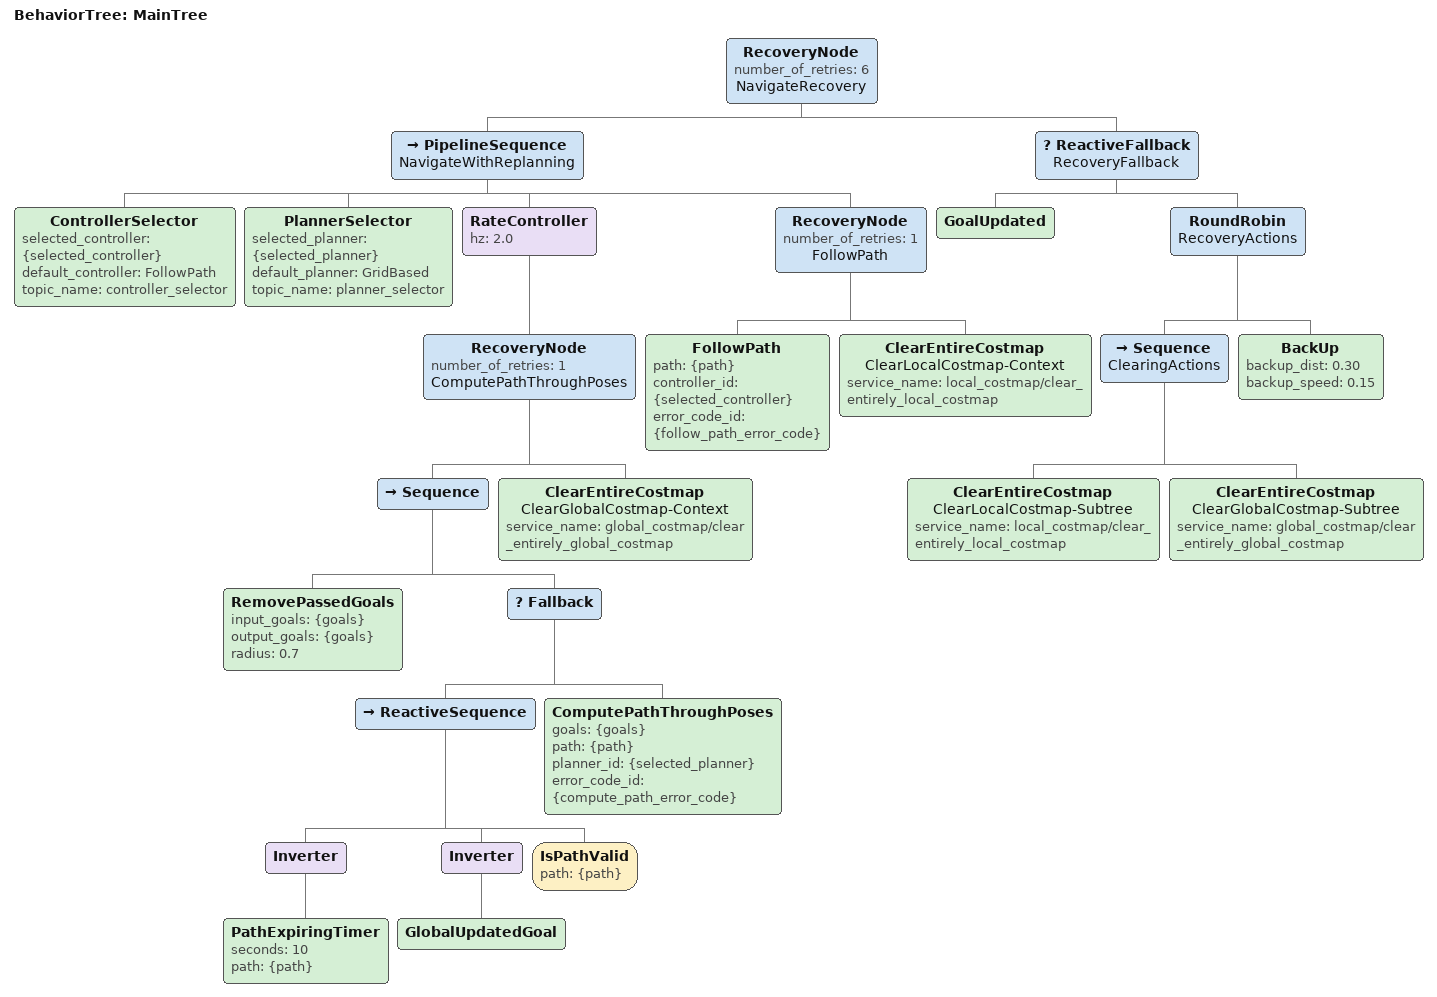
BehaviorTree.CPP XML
<root BTCPP_format="4" main_tree_to_execute="MainTree">
  <BehaviorTree ID="MainTree">
    <RecoveryNode number_of_retries="6" name="NavigateRecovery">
      <PipelineSequence name="NavigateWithReplanning">
        <ControllerSelector selected_controller="{selected_controller}" default_controller="FollowPath" topic_name="controller_selector"/>
        <PlannerSelector selected_planner="{selected_planner}" default_planner="GridBased" topic_name="planner_selector"/>
        <RateController hz="2.0">
          <RecoveryNode number_of_retries="1" name="ComputePathThroughPoses">
            <Sequence>
              <RemovePassedGoals input_goals="{goals}" output_goals="{goals}" radius="0.7"/>
              <Fallback>
                <ReactiveSequence>
                  <Inverter>
                    <PathExpiringTimer seconds="10" path="{path}"/>
                  </Inverter>
                  <Inverter>
                    <GlobalUpdatedGoal/>
                  </Inverter>
                  <IsPathValid path="{path}"/>
                </ReactiveSequence>
                <ComputePathThroughPoses goals="{goals}" path="{path}" planner_id="{selected_planner}" error_code_id="{compute_path_error_code}"/>
              </Fallback>
            </Sequence>
            <ClearEntireCostmap name="ClearGlobalCostmap-Context" service_name="global_costmap/clear_entirely_global_costmap"/>
          </RecoveryNode>
        </RateController>
        <RecoveryNode number_of_retries="1" name="FollowPath">
          <FollowPath path="{path}" controller_id="{selected_controller}" error_code_id="{follow_path_error_code}"/>
          <ClearEntireCostmap name="ClearLocalCostmap-Context" service_name="local_costmap/clear_entirely_local_costmap"/>
        </RecoveryNode>
      </PipelineSequence>
      <ReactiveFallback name="RecoveryFallback">
        <GoalUpdated/>
        <RoundRobin name="RecoveryActions">
          <Sequence name="ClearingActions">
            <ClearEntireCostmap name="ClearLocalCostmap-Subtree" service_name="local_costmap/clear_entirely_local_costmap"/>
            <ClearEntireCostmap name="ClearGlobalCostmap-Subtree" service_name="global_costmap/clear_entirely_global_costmap"/>
          </Sequence>
          <BackUp backup_dist="0.30" backup_speed="0.15"/>
        </RoundRobin>
      </ReactiveFallback>
    </RecoveryNode>
  </BehaviorTree>
</root>
